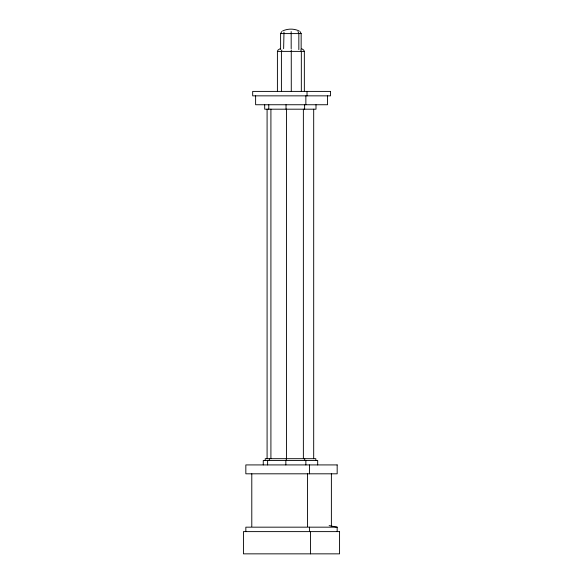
<?xml version="1.0" encoding="UTF-8"?>
<svg xmlns="http://www.w3.org/2000/svg" width="583" height="583" viewBox="0 0 583 583"><rect width="100%" height="100%" fill="white"/><g stroke="black" fill="none" stroke-linecap="round" stroke-linejoin="round"><path stroke-width="0.87" d="M280.605 49.606L280.605 33.595L281.735 31.577M277.406 91.4L277.406 51.384L278.069 50.007L279.993 48.768M283.987 32.225L283.63 48.717M281.873 50.007L281.407 51.384L281.407 91.4M282.58 30.986C287.681 28.509 294.102 28.48 299.196 30.986M280.605 33.595L301.149 33.595L301.149 49.606M277.406 51.384L304.348 51.384L304.348 91.4M337.171 531.616L337.171 527.17L245.837 527.17L245.837 531.616M329.125 525.604L337.171 527.17M301.79 48.768L303.692 50.007L304.348 51.384M300.034 31.577L301.149 33.595M297.979 31.577L298.839 33.595L298.839 49.606M300.821 50.007L301.331 51.384L301.331 91.4M291.157 31.577L291.187 48.717M291.26 50.007L291.281 91.4M331.384 473.811L331.384 526.566M327.559 95.852L327.559 104.743L255.616 104.743L255.616 95.852M317.691 464.921L317.691 460.468L263.261 460.468L263.261 464.921M316.001 104.743L316.001 109.189L264.689 109.189L264.689 104.743M315.826 460.468L315.826 458.69L265.221 458.69L265.221 460.468M313.69 109.189L313.69 458.69M310.491 531.616L310.491 553.85M309.507 464.921L309.507 473.811M309.507 527.17L309.507 531.616M307.46 473.811L307.46 526.566M307.022 91.4L307.022 95.852M305.864 95.852L305.864 104.743M305.864 460.468L305.864 464.921M304.705 458.69L304.705 460.468M304.618 104.743L304.618 109.189M303.371 109.189L303.371 458.69M286.479 109.189L286.479 458.69M286.297 458.69L286.297 460.468M286.034 104.743L286.034 109.189M285.852 460.468L285.852 464.921M270.913 109.189L270.913 458.69M269.31 458.69L269.31 460.468M268.778 104.743L268.778 109.189M267.619 460.468L267.619 464.921M267.087 109.189L267.087 458.69M251.79 473.811L251.79 526.566M330.495 91.4L252.679 91.4L252.679 95.852L330.495 95.852L330.495 91.4M337.171 464.921L245.837 464.921L245.837 473.811L337.171 473.811L337.171 464.921M339.568 531.616L243.432 531.616L243.432 553.85L339.568 553.85L339.568 531.616"/></g></svg>
